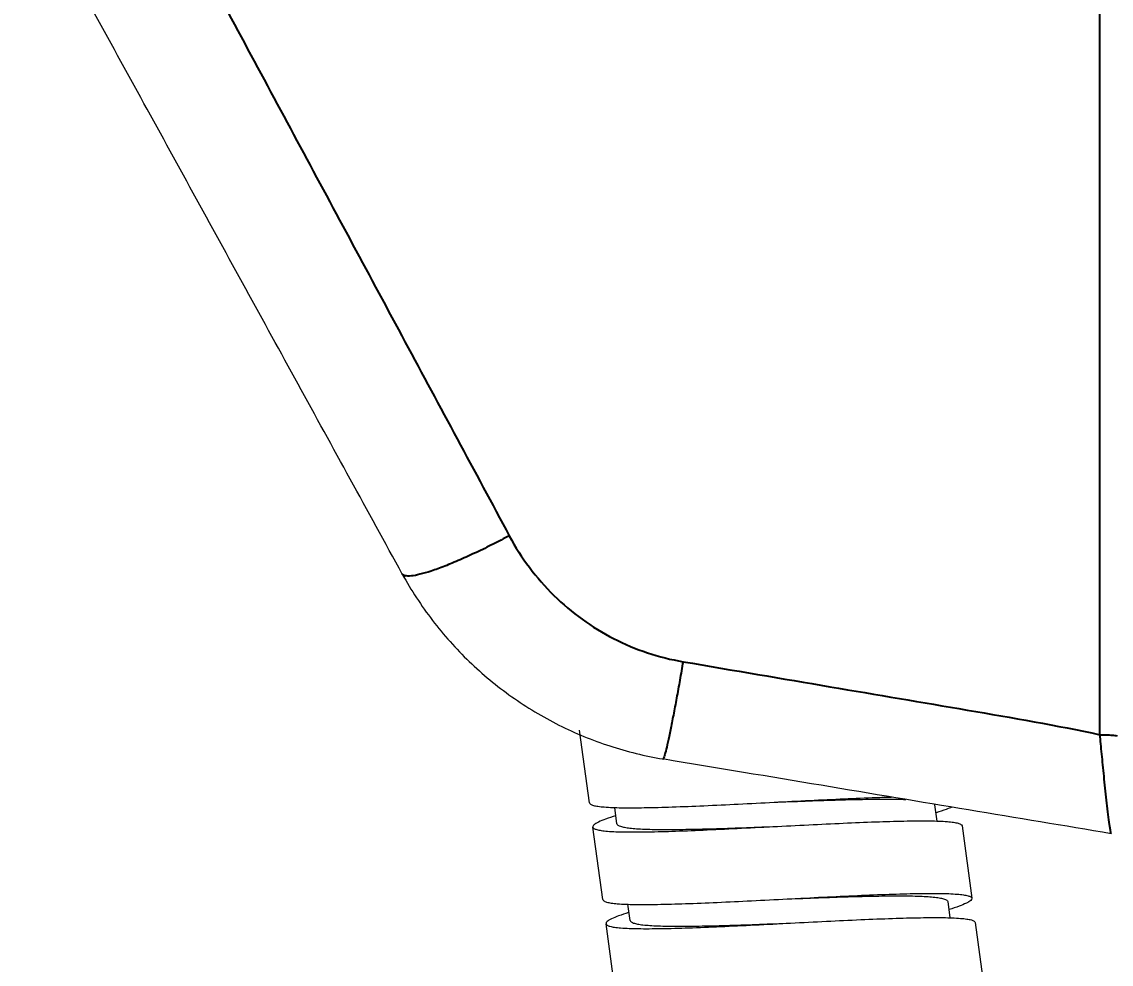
# Model space of a CAD drawing. Extents: x 9631 to 10472, y -18721 to -18126.
# Drawn here: x 10306.36 to 10351.01, y -18436.34 to -18397.72 of the extents above; entities that cross this region are included whole.
import ezdxf

# ---------------------------------------------------------------- set-up
doc = ezdxf.new("R2010")
doc.units = 0
doc.header["$MEASUREMENT"] = 0
doc.layers.get('0').update_dxf_attribs({"linetype": 'CONTINUOUS', "lineweight": 13})
doc.layers.add('5', color=3, linetype='CONTINUOUS', lineweight=9)
doc.styles.get("Standard").update_dxf_attribs({"font": 'arial.ttf'})
doc.dimstyles.new('A4', dxfattribs={"dimtxt": 4, "dimasz": 3.5, "dimexe": 0.7, "dimexo": 0.625, "dimgap": 0.5, "dimtad": 1, "dimdec": 1, "dimdsep": 46, "dimtxsty": 'Standard', "dimcen": 2.5, "dimclrd": 5, "dimclre": 5, "dimclrt": 7, "dimadec": 3, "dimazin": 2, "dimtfac": 1, "dimtdec": 1, "dimtmove": 0, "dimatfit": 3, "dimfxl": 1.25, "dimarcsym": 0})

# ---------------------------------------------------------------- blocks, each defined once
blk = doc.blocks.new('*D17')
at = {"layer": '5', "color": 3, "lineweight": -2, "transparency": 16777216}
for p, q in [((10307.189, -18384.293), (10113.457, -18384.293)), ((10114.157, -18390.293), (10114.157, -18505.433)), ((10114.157, -18632.123), (10114.157, -18516.983)), ((10114.782, -18638.123), (10114.857, -18638.123))]:
    blk.add_line(p, q, dxfattribs=at)
at = {"layer": '5', "color": 3, "transparency": 16777216}
for points in [[(10113.157, -18390.293), (10115.157, -18390.293), (10114.157, -18384.293)], [(10113.157, -18632.123), (10115.157, -18632.123), (10114.157, -18638.123)]]:
    blk.add_solid(points, dxfattribs=at)
at = {"layer": '5', "color": 4, "transparency": 16777216, "insert": (10114.157, -18511.208), "char_height": 6, "attachment_point": 5}
blk.add_mtext('(1600)', dxfattribs=at)

msp = doc.modelspace()

# ---------------------------------------------------------------- linework, layer by layer
at = {"color": 7, "linetype": 'Continuous'}
for p, q in [((10329.624, -18429.728), (10329.218, -18426.755)), ((10330.751, -18430.583), (10330.66, -18429.918)), ((10343.766, -18429.813), (10343.857, -18430.477)), ((10330.166, -18433.691), (10329.76, -18430.718)), ((10344.892, -18430.668), (10345.299, -18433.64)), ((10331.292, -18434.546), (10331.201, -18433.88)), ((10344.308, -18433.776), (10344.399, -18434.442)), ((10345.434, -18434.631), (10345.84, -18437.603)), ((10330.708, -18437.654), (10330.302, -18434.681))]:
    msp.add_line(p, q, dxfattribs=at)
at = {"lineweight": -3}
for points, weights in [([(10350.545, -18426.935), (10350.543, -18405.318), (10350.543, -18383.339)], [1, 0.995883008339, 1]), ([(10326.337, -18418.785), (10322.282, -18420.949), (10321.954, -18420.352)], [1, 0.735116412055, 1]), ([(10333.459, -18423.944), (10332.767, -18427.951), (10332.637, -18427.93)], [1, 0.770288517589, 1])]:
    msp.add_rational_spline(points, weights, degree=2, dxfattribs=at)
for points in [[(10313.457, -18394.824), (10314.896, -18397.502), (10317.771, -18402.85), (10322.067, -18410.842), (10324.917, -18416.143), (10326.337, -18418.785)], [(10326.337, -18418.785), (10326.581, -18419.24), (10327.13, -18420.099), (10328.139, -18421.254), (10329.304, -18422.238), (10330.598, -18423.031), (10331.994, -18423.617), (10332.963, -18423.86), (10333.459, -18423.944)], [(10333.459, -18423.944), (10335.526, -18424.296), (10339.546, -18424.98), (10345.129, -18425.93), (10348.764, -18426.549), (10350.545, -18426.935)], [(10350.545, -18426.935), (10350.632, -18426.934), (10350.806, -18426.935), (10351.049, -18426.957), (10351.188, -18426.969), (10351.249, -18426.981)]]:
    msp.add_open_spline(points, degree=3, dxfattribs=at)
for points in [[(10321.954, -18420.352), (10320.533, -18417.763), (10317.684, -18412.573), (10313.388, -18404.746), (10310.514, -18399.51), (10309.074, -18396.887)], [(10321.954, -18420.352), (10322.318, -18421.015), (10323.145, -18422.284), (10324.657, -18423.978), (10326.404, -18425.424), (10328.345, -18426.589), (10330.436, -18427.449), (10331.898, -18427.807), (10332.637, -18427.93)], [(10351.006, -18430.991), (10349.091, -18430.672), (10345.178, -18430.02), (10339.2, -18429.024), (10334.867, -18428.302), (10332.637, -18427.93)]]:
    msp.add_open_spline(points, degree=3)
msp.add_open_spline([(10351.004, -18430.993), (10350.987, -18430.966), (10350.943, -18430.691), (10350.869, -18430.097), (10350.814, -18429.615), (10350.761, -18429.122), (10350.711, -18428.637), (10350.664, -18428.172), (10350.62, -18427.725), (10350.58, -18427.311), (10350.556, -18427.056), (10350.545, -18426.935)], degree=3, knots=[-0.664429, -0.664429, -0.664429, -0.664429, 0.633963, 1.267927, 1.90189, 2.535854, 3.169817, 3.803781, 4.437744, 5.071708, 5.705671, 5.705671, 5.705671, 5.705671], dxfattribs=at)
at = {"color": 7, "linetype": 'Continuous'}
for points, knots in [([(10329.625, -18429.728), (10329.628, -18429.751), (10329.663, -18429.785), (10329.722, -18429.812), (10329.822, -18429.845), (10329.991, -18429.875), (10330.373, -18429.915), (10331.007, -18429.934), (10331.936, -18429.928), (10333.065, -18429.896), (10334.35, -18429.844), (10335.743, -18429.777), (10336.702, -18429.728), (10337.191, -18429.702)], [0, 0, 0, 0, 0.009478, 0.01668, 0.025909, 0.050785, 0.084369, 0.176854, 0.300436, 0.450588, 0.621658, 0.807151, 1, 1, 1, 1]), ([(10337.191, -18429.702), (10337.679, -18429.677), (10338.639, -18429.628), (10340.031, -18429.561), (10341.146, -18429.516), (10341.79, -18429.496), (10342, -18429.49)], [0, 0, 0, 0, 0.1928494, 0.3783422, 0.5494119, 0.63225, 0.63225, 0.63225, 0.63225]), ([(10337.191, -18429.702), (10337.615, -18429.686), (10338.448, -18429.654), (10339.657, -18429.613), (10340.773, -18429.583), (10341.739, -18429.572), (10342.328, -18429.579), (10342.586, -18429.588)], [0, 0, 0, 0, 0.1922344, 0.3771539, 0.5477337, 0.6975236, 0.8142421, 0.8142421, 0.8142421, 0.8142421]), ([(10344.473, -18429.903), (10344.397, -18429.937), (10344.187, -18430.019), (10343.973, -18430.091), (10343.837, -18430.134)], [0.3553635, 0.3553635, 0.3553635, 0.3553635, 0.5921869, 1, 1, 1, 1]), ([(10330.7, -18430.255), (10330.561, -18430.299), (10330.32, -18430.379), (10330.049, -18430.486), (10329.891, -18430.57), (10329.808, -18430.625), (10329.755, -18430.684), (10329.76, -18430.718)], [0, 0, 0, 0, 0.408087, 0.709346, 0.819266, 0.902595, 1, 1, 1, 1]), ([(10330.751, -18430.583), (10330.754, -18430.606), (10330.799, -18430.657), (10330.908, -18430.698), (10331.071, -18430.738), (10331.293, -18430.768), (10331.571, -18430.792), (10332.048, -18430.815), (10332.763, -18430.824), (10333.743, -18430.813), (10334.859, -18430.783), (10336.069, -18430.741), (10336.902, -18430.709), (10337.326, -18430.693)], [0, 0, 0, 0, 0.010546, 0.027524, 0.052737, 0.086499, 0.128711, 0.179075, 0.302476, 0.452266, 0.622846, 0.807766, 1, 1, 1, 1]), ([(10337.326, -18430.693), (10337.815, -18430.668), (10338.774, -18430.619), (10340.167, -18430.552), (10341.452, -18430.5), (10342.581, -18430.468), (10343.51, -18430.462), (10344.144, -18430.481), (10344.525, -18430.52), (10344.695, -18430.55), (10344.795, -18430.583), (10344.853, -18430.61), (10344.889, -18430.644), (10344.892, -18430.668)], [0, 0, 0, 0, 0.192849, 0.378341, 0.549411, 0.699563, 0.823147, 0.915633, 0.949212, 0.974092, 0.983319, 0.990519, 1, 1, 1, 1]), ([(10329.76, -18430.718), (10329.763, -18430.742), (10329.799, -18430.776), (10329.857, -18430.803), (10329.958, -18430.836), (10330.127, -18430.866), (10330.508, -18430.906), (10331.142, -18430.925), (10332.072, -18430.919), (10333.2, -18430.887), (10334.485, -18430.834), (10335.878, -18430.767), (10336.837, -18430.718), (10337.326, -18430.693)], [0, 0, 0, 0, 0.00948, 0.016682, 0.025907, 0.050788, 0.084366, 0.176852, 0.300435, 0.450588, 0.621658, 0.807151, 1, 1, 1, 1]), ([(10330.166, -18433.691), (10330.17, -18433.714), (10330.205, -18433.748), (10330.263, -18433.775), (10330.364, -18433.808), (10330.533, -18433.838), (10330.914, -18433.878), (10331.548, -18433.897), (10332.478, -18433.891), (10333.607, -18433.859), (10334.892, -18433.807), (10336.285, -18433.74), (10337.244, -18433.691), (10337.732, -18433.665)], [0, 0, 0, 0, 0.00948, 0.016682, 0.025907, 0.050788, 0.084366, 0.176852, 0.300435, 0.450588, 0.621658, 0.807151, 1, 1, 1, 1]), ([(10337.732, -18433.665), (10338.221, -18433.64), (10339.18, -18433.591), (10340.573, -18433.524), (10341.858, -18433.472), (10342.987, -18433.44), (10343.916, -18433.434), (10344.55, -18433.453), (10344.932, -18433.493), (10345.101, -18433.523), (10345.201, -18433.556), (10345.26, -18433.583), (10345.295, -18433.617), (10345.299, -18433.64)], [0, 0, 0, 0, 0.192849, 0.378341, 0.549411, 0.699563, 0.823147, 0.915633, 0.949212, 0.974092, 0.983319, 0.990519, 1, 1, 1, 1]), ([(10337.732, -18433.665), (10338.157, -18433.649), (10338.99, -18433.617), (10340.199, -18433.576), (10341.315, -18433.546), (10342.296, -18433.535), (10343.011, -18433.544), (10343.487, -18433.567), (10343.765, -18433.591), (10343.987, -18433.621), (10344.151, -18433.661), (10344.259, -18433.702), (10344.305, -18433.753), (10344.308, -18433.776)], [0, 0, 0, 0, 0.192234, 0.377154, 0.547734, 0.697524, 0.820925, 0.87129, 0.9135, 0.947264, 0.972475, 0.989455, 1, 1, 1, 1]), ([(10345.299, -18433.64), (10345.303, -18433.675), (10345.251, -18433.733), (10345.169, -18433.788), (10345.012, -18433.871), (10344.744, -18433.977), (10344.505, -18434.057), (10344.367, -18434.101)], [0, 0, 0, 0, 0.097637, 0.180967, 0.290883, 0.592027, 1, 1, 1, 1]), ([(10331.223, -18434.224), (10331.086, -18434.267), (10330.85, -18434.347), (10330.584, -18434.452), (10330.43, -18434.535), (10330.348, -18434.589), (10330.297, -18434.647), (10330.302, -18434.681)], [0, 0, 0, 0, 0.407835, 0.70887, 0.818754, 0.902108, 1, 1, 1, 1]), ([(10330.302, -18434.681), (10330.305, -18434.705), (10330.34, -18434.739), (10330.399, -18434.766), (10330.499, -18434.799), (10330.669, -18434.829), (10331.05, -18434.869), (10331.684, -18434.888), (10332.613, -18434.882), (10333.742, -18434.85), (10335.027, -18434.797), (10336.42, -18434.73), (10337.379, -18434.681), (10337.868, -18434.656)], [0, 0, 0, 0, 0.00948, 0.01668, 0.025909, 0.050787, 0.084369, 0.176854, 0.300437, 0.450589, 0.621658, 0.807151, 1, 1, 1, 1]), ([(10331.292, -18434.546), (10331.296, -18434.569), (10331.341, -18434.62), (10331.449, -18434.661), (10331.613, -18434.701), (10331.835, -18434.731), (10332.113, -18434.755), (10332.59, -18434.778), (10333.305, -18434.787), (10334.285, -18434.776), (10335.401, -18434.746), (10336.611, -18434.704), (10337.443, -18434.672), (10337.868, -18434.656)], [0, 0, 0, 0, 0.010546, 0.027524, 0.052737, 0.0865, 0.128711, 0.179075, 0.302476, 0.452266, 0.622846, 0.807766, 1, 1, 1, 1]), ([(10337.868, -18434.656), (10338.357, -18434.631), (10339.316, -18434.582), (10340.709, -18434.515), (10341.994, -18434.463), (10343.122, -18434.431), (10344.052, -18434.425), (10344.686, -18434.444), (10345.067, -18434.483), (10345.236, -18434.514), (10345.337, -18434.546), (10345.395, -18434.573), (10345.431, -18434.607), (10345.434, -18434.631)], [0, 0, 0, 0, 0.192849, 0.378343, 0.549413, 0.699565, 0.823148, 0.915633, 0.949214, 0.974091, 0.983319, 0.990522, 1, 1, 1, 1])]:
    msp.add_open_spline(points, degree=3, knots=knots, dxfattribs=at)
msp.add_open_spline([(10343.753, -18429.783), (10343.76, -18429.792), (10343.765, -18429.802), (10343.766, -18429.813)], degree=3, dxfattribs=at)

# ---------------------------------------------------------------- dimensions: what is measured, and where the dimension line sits
at = {"layer": '5'}
dim = msp.add_linear_dim(base=(10114.157, -18638.123), p1=(10307.814, -18384.293), p2=(10114.157, -18638.123), angle=90, text='(1600)', dimstyle='A4', override={"dimtxt": 6, "dimasz": 6, "dimgap": 2, "dimtih": 1, "dimclrd": 3, "dimclre": 3, "dimclrt": 4}, dxfattribs=at)
dim.commit()
dim.dimension.update_dxf_attribs({"geometry": '*D17', "text_midpoint": (10114.157, -18511.208)})

doc.saveas('drawing.dxf')
